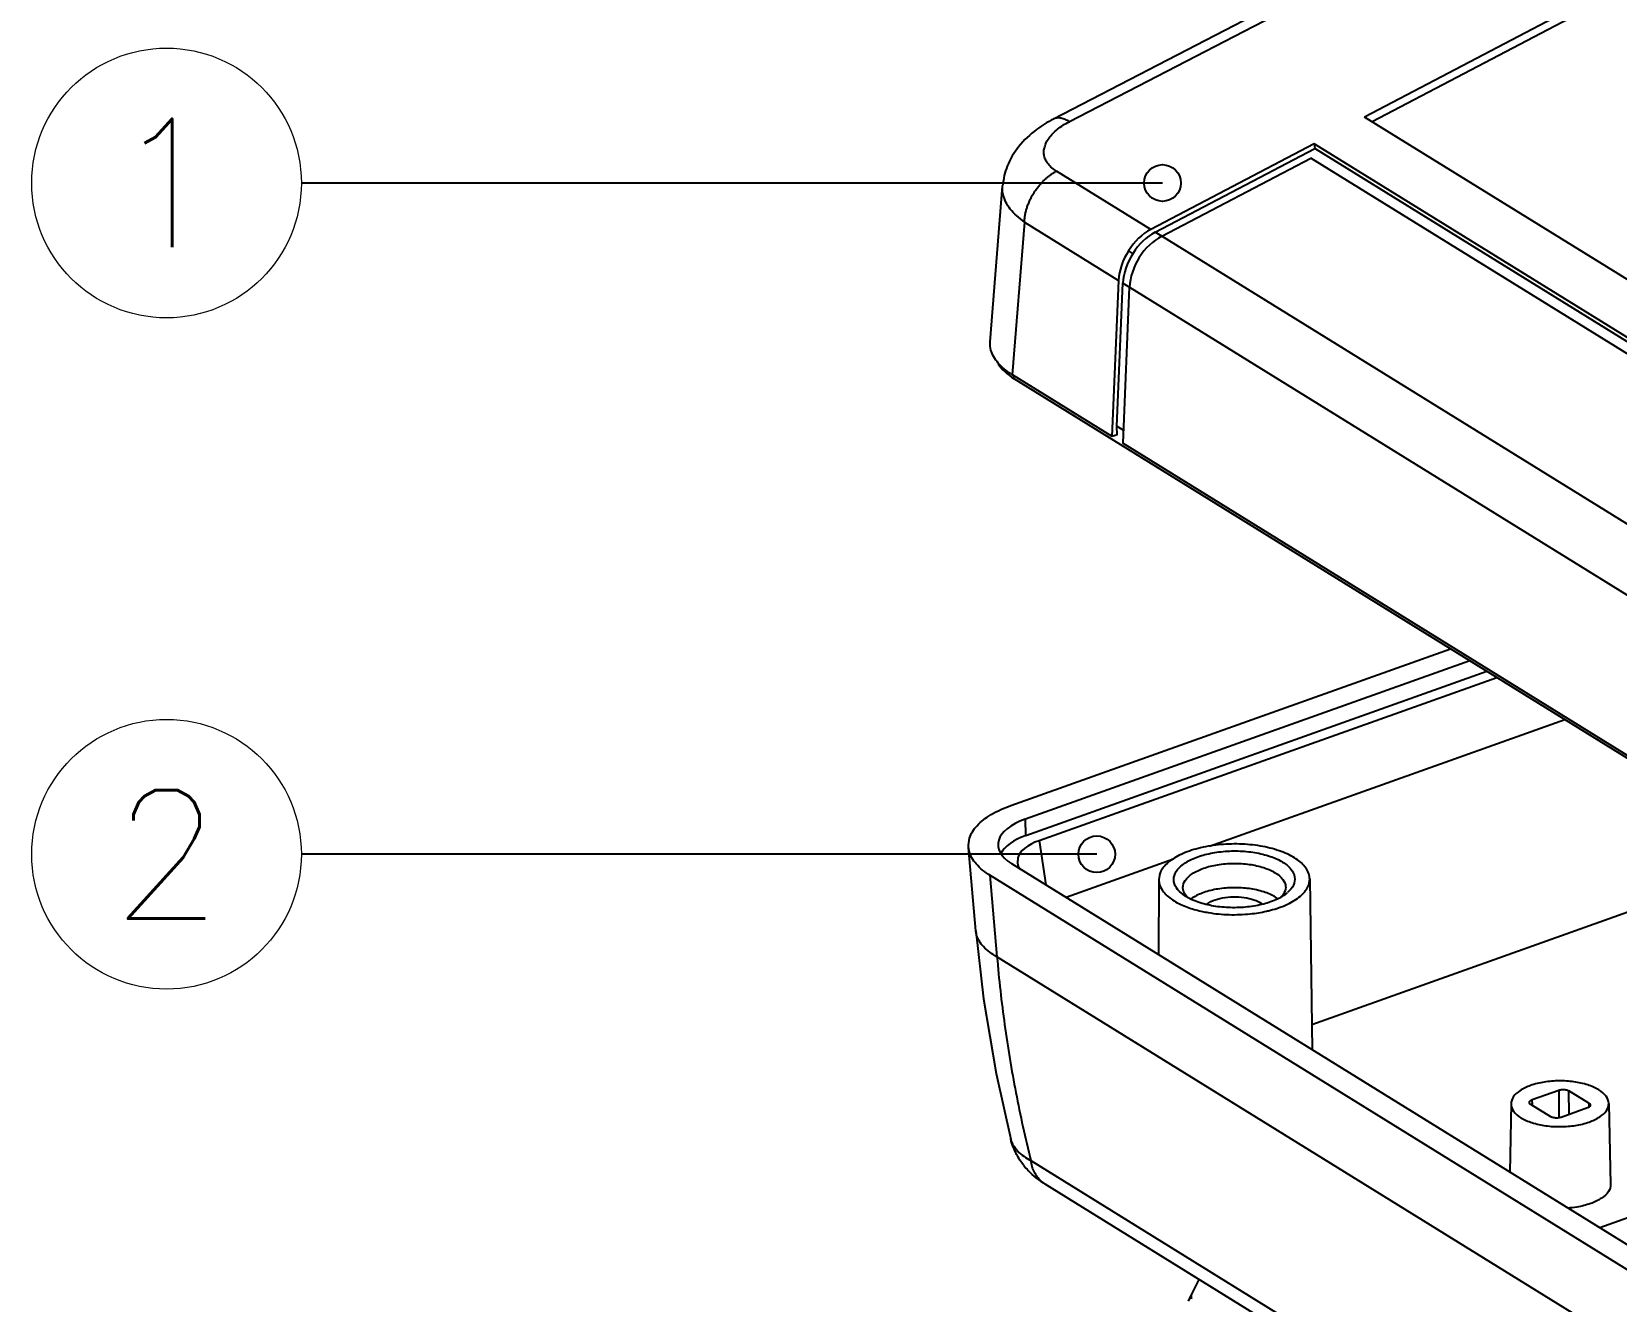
# Model space of a CAD drawing. Header units: inches. Extents: x 3721 to 4368, y 531 to 969.
# Drawn here: x 3727.7 to 3814.1, y 605.5 to 674.7 of the extents above; entities that cross this region are included whole.
import ezdxf
from ezdxf.enums import TextEntityAlignment as Align

# ---------------------------------------------------------------- set-up
doc = ezdxf.new("R2010")
doc.units = ezdxf.units.IN
doc.header["$MEASUREMENT"] = 0
doc.layers.add('10', color=7, linetype='Continuous')
doc.layers.add('5', color=7, linetype='Continuous')
doc.layers.add('from', color=7, linetype='Continuous', lineweight=13)
doc.styles.add('TXT', font='txt.shx', dxfattribs={"bigfont": 'gbcbig.shx'})
doc.dimstyles.get("Standard").update_dxf_attribs({"dimtxt": 3, "dimasz": 2, "dimexe": 0.18, "dimexo": 0.0625, "dimgap": 0.09, "dimtad": 0, "dimzin": 0, "dimdsep": 46, "dimtxsty": 'Standard', "dimcen": 0.09, "dimclrd": 4, "dimclre": 6, "dimclrt": 4, "dimadec": 0, "dimazin": 0, "dimtfac": 1, "dimtofl": 0, "dimtmove": 0, "dimatfit": 3, "dimfxl": 1, "dimtolj": 1, "dimtzin": 0, "dimarcsym": 0})

msp = doc.modelspace()

# ---------------------------------------------------------------- linework, layer by layer
at = {"color": 7, "linetype": 'Continuous'}
for p, q in [((3791.303, 606.741), (3790.903, 605.938)), ((3790.85, 605.833), (3790.708, 605.547)), ((3790.85, 605.833), (3790.883, 605.876)), ((3790.88, 605.876), (3790.871, 605.809)), ((3790.903, 605.938), (3790.88, 605.876))]:
    msp.add_line(p, q, dxfattribs=at)
for points, start_tangent, end_tangent in [([(3790.901, 605.685), (3790.849, 605.746), (3790.842, 605.811), (3790.85, 605.833)], (-0.800551, 0.599264), (0.448325, 0.893871)), ([(3790.871, 605.809), (3790.872, 605.794), (3790.901, 605.685)], (0.00178, -0.999998), (0.43783, -0.899058)), ([(3790.872, 605.778), (3790.872, 605.767), (3790.901, 605.685)], (-0.002686, -0.999996), (0.546595, -0.837397))]:
    msp.add_spline(points, degree=3, dxfattribs=dict(at, start_tangent=start_tangent, end_tangent=end_tangent))
at = {"layer": '10', "color": 7, "linetype": 'Continuous'}
for p, q in [((3781.049, 632.567), (3805.014, 641.105)), ((3806.067, 640.454), (3781.84, 631.823)), ((3781.865, 630.926), (3806.995, 639.879)), ((3782.587, 630.649), (3807.543, 639.54)), ((3811.257, 637.242), (3791.871, 630.336)), ((3781.865, 630.926), (3781.84, 631.823)), ((3782.587, 630.649), (3782.955, 628.24)), ((3779.14, 625.737), (3778.746, 630.28)), ((3797.454, 620.638), (3823.244, 629.826)), ((3861.758, 579.482), (3781.097, 629.39)), ((3781.424, 629.723), (3781.403, 629.429)), ((3789.915, 629.639), (3784.063, 627.554)), ((3860.154, 579.112), (3779.907, 628.764)), ((3779.907, 628.764), (3780.293, 624.325)), ((3789.118, 628.534), (3789.095, 624.441)), ((3797.341, 628.569), (3797.473, 619.257)), ((3790.434, 627.712), (3790.236, 627.881)), ((3790.594, 627.604), (3790.434, 627.713)), ((3790.684, 627.546), (3790.584, 627.665)), ((3790.885, 627.447), (3790.594, 627.604)), ((3794.634, 627.274), (3794.749, 627.194)), ((3795.6, 627.487), (3795.473, 627.573)), ((3860.224, 574.868), (3780.293, 624.325)), ((3809.477, 616.539), (3810.915, 617.051)), ((3810.915, 617.051), (3810.921, 615.57)), ((3812.557, 616.346), (3811.475, 617.016)), ((3811.48, 615.727), (3811.475, 617.016)), ((3808.316, 616.311), (3808.258, 612.584)), ((3810.481, 615.606), (3809.398, 616.276)), ((3809.478, 616.226), (3809.477, 616.539)), ((3812.478, 616.083), (3811.041, 615.571)), ((3812.557, 616.346), (3812.558, 616.131)), ((3813.64, 616.334), (3813.746, 611.918)), ((3781.046, 614.384), (3781.047, 614.382)), ((3782.135, 613.221), (3860.568, 564.692)), ((3861.354, 563.398), (3782.922, 611.927)), ((3817.784, 611.199), (3813.16, 609.551))]:
    msp.add_line(p, q, dxfattribs=at)
msp.add_lwpolyline([(3779.14, 625.739), (3779.561, 622.029), (3780.247, 617.964), (3781.046, 614.384)], dxfattribs=at)
for centre, radius, start, end in [((3791.352, 628.219), 0.946, 210.11207, 215.81365), ((3792.064, 625.834), 2.024, 123.32709, 125.72395), ((3794.829, 629.321), 1.989, 307.13993, 311.01771), ((3793.023, 633.936), 7.308, 257.91635, 260.4178), ((3793.478, 633.514), 6.875, 282.64725, 284.48932), ((3784.97, 615.491), 4.097, 218.37341, 223.44575), ((3783.711, 613.207), 1.503, 226.80847, 238.35093)]:
    msp.add_arc(centre, radius, start, end, dxfattribs=at)
for centre, major_axis, ratio, start_param, end_param in [((3784.057, 630.441), (3.703, 0.015), 0.467994, 2.215209, 3.784787), ((3784.109, 629.555), (3.703, 0.015), 0.467994, 2.215209, 2.906581), ((3784.421, 629.535), (3.025, 0.009), 0.464622, 2.2206, 3.001625), ((3784.421, 629.535), (3.025, 0.009), 0.464622, -3.072009, -2.833641)]:
    msp.add_ellipse(centre, major_axis=major_axis, ratio=ratio, start_param=start_param, end_param=end_param, dxfattribs=at)
for points, start_tangent, end_tangent in [([(3778.748, 630.282), (3778.799, 630.777), (3779.205, 631.459), (3779.973, 632.069), (3781.055, 632.569)], (-0.078567, 0.996909), (0.942007, 0.335593)), ([(3779.912, 628.761), (3779.159, 629.382), (3778.782, 630.07), (3778.748, 630.282)], (-0.850384, 0.526163), (-0.078567, 0.996909)), ([(3796.514, 629.712), (3795.681, 630.097), (3794.652, 630.355), (3793.516, 630.465), (3792.357, 630.422), (3791.261, 630.227), (3790.326, 629.897), (3789.624, 629.457), (3789.214, 628.943), (3789.119, 628.533)], (-0.850384, 0.526163), (-0.017108, -0.999854)), ([(3790.236, 627.881), (3790.141, 627.989), (3789.939, 628.418), (3790.003, 628.854), (3790.324, 629.265), (3790.881, 629.62), (3791.627, 629.888), (3792.503, 630.048), (3793.437, 630.086), (3794.358, 629.999), (3795.193, 629.791), (3795.865, 629.481)], (-0.702679, 0.711507), (0.850384, -0.526163)), ([(3790.432, 628.089), (3790.555, 628.476), (3790.939, 628.846), (3791.547, 629.143), (3792.321, 629.338), (3793.183, 629.412), (3794.05, 629.358), (3794.837, 629.18), (3795.467, 628.897)], (0.002195, 0.999998), (0.850384, -0.526163)), ([(3795.467, 628.897), (3795.878, 628.536), (3796.03, 628.133), (3796.031, 628.113)], (0.850384, -0.526163), (-0.002195, -0.999998)), ([(3795.865, 629.481), (3796.318, 629.096), (3796.52, 628.667), (3796.456, 628.231), (3796.135, 627.82)], (0.850384, -0.526163), (-0.75419, -0.656656)), ([(3797.34, 628.569), (3797.331, 628.69), (3797.081, 629.23), (3796.514, 629.712)], (-0.002146, 0.999998), (-0.850384, 0.526163)), ([(3789.119, 628.533), (3789.127, 628.395), (3789.378, 627.855), (3789.945, 627.372)], (-0.017108, -0.999854), (0.850384, -0.526163)), ([(3790.533, 627.744), (3790.432, 628.069), (3790.432, 628.089)], (-0.501047, 0.86542), (0.002195, 0.999998)), ([(3795.473, 627.573), (3794.837, 627.858), (3794.047, 628.034), (3793.19, 628.087), (3792.335, 628.015), (3791.562, 627.821), (3790.952, 627.526)], (-0.850384, 0.526163), (-0.835173, -0.549987)), ([(3796.031, 628.113), (3795.908, 627.726)], (-0.002195, -0.999998), (-0.533703, -0.845672)), ([(3796.133, 627.188), (3796.835, 627.628), (3797.245, 628.141), (3797.34, 628.569)], (0.904975, 0.425464), (-0.002146, 0.999998)), ([(3789.945, 627.372), (3790.688, 627.019)], (0.850384, -0.526163), (0.939674, -0.342071)), ([(3795.578, 627.464), (3794.832, 627.197), (3793.956, 627.037), (3793.022, 626.999), (3792.101, 627.086), (3791.266, 627.294), (3790.885, 627.447)], (-0.902365, -0.430973), (-0.904956, 0.425505)), ([(3791.731, 627.19), (3791.953, 627.329), (3792.436, 627.502), (3793.016, 627.588), (3793.62, 627.577), (3794.185, 627.468), (3794.634, 627.274)], (0.780849, 0.624719), (0.850384, -0.526163)), ([(3795.198, 626.857), (3796.133, 627.188)], (0.968166, 0.250308), (0.904975, 0.425464)), ([(3796.031, 627.735), (3795.578, 627.464)], (-0.796862, -0.604161), (-0.902365, -0.430973)), ([(3795.908, 627.726), (3795.776, 627.56)], (-0.533703, -0.845672), (-0.698527, -0.715584)), ([(3790.688, 627.019), (3790.778, 626.987), (3791.494, 626.79)], (0.939674, -0.342071), (0.97776, -0.209729)), ([(3791.807, 626.73), (3792.942, 626.619), (3794.102, 626.662), (3794.983, 626.806)], (0.985982, -0.166853), (0.975712, 0.219057)), ([(3780.293, 624.325), (3779.555, 624.877), (3779.185, 625.499), (3779.143, 625.737)], (-0.877853, 0.478931), (-0.081136, 0.996703)), ([(3780.293, 624.325), (3780.708, 620.622), (3781.323, 616.918), (3782.135, 613.221)], (0.084977, -0.996383), (0.239636, -0.970863)), ([(3813.104, 617.068), (3812.499, 617.339), (3811.748, 617.507), (3810.933, 617.558), (3810.12, 617.489), (3809.385, 617.305), (3808.805, 617.024), (3808.438, 616.675), (3808.316, 616.311)], (-0.850384, 0.526163), (-0.020594, -0.999788)), ([(3810.915, 617.051), (3811.107, 617.088), (3811.311, 617.075), (3811.475, 617.016)], (0.942007, 0.335593), (0.850384, -0.526163)), ([(3813.64, 616.334), (3813.499, 616.72), (3813.104, 617.068)], (-0.0229, 0.999738), (-0.850384, 0.526163)), ([(3808.316, 616.311), (3808.316, 616.29), (3808.457, 615.902), (3808.851, 615.553)], (-0.020594, -0.999788), (0.850384, -0.526163)), ([(3808.851, 615.553), (3809.457, 615.282), (3810.207, 615.114), (3811.023, 615.064), (3811.835, 615.133), (3812.571, 615.317), (3813.151, 615.598), (3813.518, 615.946), (3813.64, 616.334)], (0.850384, -0.526163), (-0.0229, 0.999738)), ([(3809.319, 616.387), (3809.349, 616.461), (3809.477, 616.539)], (0.056493, 0.998403), (0.942007, 0.335593)), ([(3809.398, 616.276), (3809.321, 616.366), (3809.319, 616.387)], (-0.850384, 0.526163), (0.056493, 0.998403)), ([(3812.606, 616.16), (3812.478, 616.083)], (-0.617177, -0.786824), (-0.942007, -0.335593)), ([(3812.557, 616.346), (3812.635, 616.256), (3812.636, 616.234)], (0.850384, -0.526163), (-0.056493, -0.998403)), ([(3812.636, 616.234), (3812.606, 616.16)], (-0.056493, -0.998403), (-0.617177, -0.786824)), ([(3811.041, 615.571), (3810.848, 615.534), (3810.645, 615.547), (3810.481, 615.606)], (-0.942007, -0.335593), (-0.850384, 0.526163)), ([(3781.047, 614.382), (3781.051, 614.365), (3781.413, 613.743), (3782.135, 613.22)], (0.236693, -0.971584), (0.888469, -0.458937)), ([(3781.758, 612.947), (3781.364, 613.551), (3781.047, 614.382)], (-0.620627, 0.784106), (-0.242046, 0.970265)), ([(3782.924, 611.925), (3781.996, 612.673)], (-0.85155, 0.524273), (-0.687536, 0.726151)), ([(3782.682, 612.111), (3782.337, 612.577), (3782.135, 613.221)], (-0.729042, 0.684469), (-0.153431, 0.988159)), ([(3813.746, 611.918), (3813.626, 611.527), (3813.254, 611.167), (3812.659, 610.874), (3811.903, 610.682), (3811.406, 610.622)], (0.021169, -0.999776), (-0.997287, -0.073616))]:
    msp.add_spline(points, degree=3, dxfattribs=dict(at, start_tangent=start_tangent, end_tangent=end_tangent))
at = {"layer": '5', "color": 7, "linetype": 'Continuous'}
for p, q in [((3926.95, 744.235), (3783.373, 669.973)), ((3927.861, 744.106), (3784.247, 669.824)), ((3932.046, 739.102), (3800.337, 670.084)), ((3800.74, 669.835), (3932.058, 738.649)), ((3869.529, 627.273), (3800.337, 670.084)), ((3797.587, 668.631), (3788.677, 663.962)), ((3866.754, 625.834), (3797.59, 668.629)), ((3797.59, 668.629), (3797.619, 668.375)), ((3788.913, 663.81), (3797.622, 668.374)), ((3789.279, 663.589), (3797.399, 667.845)), ((3865.366, 625.791), (3797.399, 667.845)), ((3866.551, 625.725), (3797.622, 668.374)), ((3788.677, 663.962), (3783.542, 667.139)), ((3779.927, 657.832), (3780.599, 666.321)), ((3780.599, 666.322), (3780.602, 666.355)), ((3781.788, 664.361), (3781.129, 656.04)), ((3781.788, 664.361), (3786.923, 661.183)), ((3789.276, 663.585), (3788.913, 663.81)), ((3857.245, 621.536), (3789.279, 663.589)), ((3787.464, 662.789), (3787.7, 662.637)), ((3786.923, 661.183), (3786.563, 652.678)), ((3786.829, 653.244), (3787.159, 661.032)), ((3787.159, 661.032), (3787.523, 660.807)), ((3787.165, 652.305), (3787.525, 660.811)), ((3787.525, 660.811), (3855.492, 618.758)), ((3786.566, 652.676), (3781.134, 656.037)), ((3781.219, 655.828), (3781.213, 655.988)), ((3781.219, 655.828), (3861.664, 606.054)), ((3786.829, 653.244), (3787.195, 653.018)), ((3786.847, 652.772), (3786.829, 653.244)), ((3786.844, 652.774), (3786.566, 652.676)), ((3855.135, 610.25), (3787.161, 652.308))]:
    msp.add_line(p, q, dxfattribs=at)
msp.add_arc((3783.653, 660.109), 4.788, 237.16937, 238.26114, dxfattribs=at)
for centre, major_axis, ratio, start_param, end_param in [((3789.05, 661.77), (1.297, 2.253), 0.724471, 0.850971, 1.535084), ((3789.286, 661.618), (1.297, 2.253), 0.724471, 7.134157, 7.818269), ((3789.545, 661.463), (1.434, 2.169), 0.687458, 7.177911, 7.862024), ((3789.05, 661.77), (1.436, 2.168), 0.724868, 1.580585, 2.264697), ((3789.286, 661.618), (1.436, 2.168), 0.724868, 1.580585, 2.264697), ((3789.545, 661.463), (1.303, 2.25), 0.687084, 1.538157, 2.222269), ((3785.463, 657.331), (5.305, 0.022), 0.467994, -2.864797, -2.498398)]:
    msp.add_ellipse(centre, major_axis=major_axis, ratio=ratio, start_param=start_param, end_param=end_param, dxfattribs=at)
for points, start_tangent, end_tangent in [([(3783.376, 669.974), (3782.454, 669.405), (3781.483, 668.476), (3780.856, 667.401), (3780.605, 666.363)], (-0.890928, -0.454144), (-0.092979, -0.995668)), ([(3784.247, 669.824), (3784.089, 669.913), (3783.952, 669.972), (3783.836, 670.008), (3783.732, 670.028), (3783.623, 670.034), (3783.507, 670.021), (3783.388, 669.98), (3783.376, 669.974)], (-0.845928, 0.533296), (-0.890726, -0.454541)), ([(3783.596, 669.419), (3783.898, 669.635), (3784.247, 669.824)], (0.779423, 0.626498), (0.905201, 0.424984)), ([(3782.903, 668.454), (3782.979, 668.697), (3783.13, 668.943), (3783.337, 669.186), (3783.596, 669.419)], (0.158921, 0.987291), (0.779423, 0.626498)), ([(3783.542, 667.139), (3783.287, 667.307), (3783.093, 667.508), (3782.952, 667.73), (3782.87, 667.966), (3782.849, 668.209), (3782.903, 668.454)], (-0.882712, 0.469914), (0.352525, 0.935802)), ([(3781.788, 664.361), (3781.805, 664.566), (3781.837, 664.777), (3781.879, 664.965), (3781.93, 665.144), (3782, 665.342), (3782.092, 665.561), (3782.215, 665.802), (3782.358, 666.036), (3782.497, 666.233), (3782.64, 666.41), (3782.788, 666.571), (3782.923, 666.701), (3783.052, 666.812), (3783.193, 666.921), (3783.356, 667.032), (3783.542, 667.139)], (0.042348, 0.999103), (0.885754, 0.464155)), ([(3781.788, 664.361), (3781.36, 664.712), (3781.021, 665.066), (3780.778, 665.444), (3780.635, 665.839), (3780.595, 666.243), (3780.599, 666.322)], (-0.804999, 0.593277), (0.080302, 0.996771)), ([(3779.967, 657.383), (3779.929, 657.829)], (-0.245789, 0.969323), (0.074614, 0.997213)), ([(3780.359, 656.675), (3779.967, 657.383)], (-0.653847, 0.756627), (-0.245789, 0.969323)), ([(3781.057, 656.085), (3780.359, 656.675)], (-0.840204, 0.542271), (-0.653847, 0.756627))]:
    msp.add_spline(points, degree=3, dxfattribs=dict(at, start_tangent=start_tangent, end_tangent=end_tangent))
at = {"layer": 'from', "color": 4}
for centre in [(3735.02, 666.488), (3735.02, 629.907)]:
    msp.add_circle(centre, 7.35, dxfattribs=at)

# ---------------------------------------------------------------- texts
at = {"layer": 'from', "color": 6, "style": 'TXT'}
for s, p in [('1', (3735.02, 666.488)), ('2', (3735.02, 629.907))]:
    msp.add_text(s, height=7, dxfattribs=at).set_placement(p, align=Align.MIDDLE)

# ---------------------------------------------------------------- leaders
at = {"layer": 'from', "color": 4}
for points in [[(3789.316, 666.488), (3742.37, 666.488)], [(3785.732, 629.907), (3742.37, 629.907)]]:
    msp.add_leader(points, dimstyle='Standard', override={"dimasz": 2, "dimldrblk": 'DotBlank'}, dxfattribs=at)

doc.saveas('drawing.dxf')
